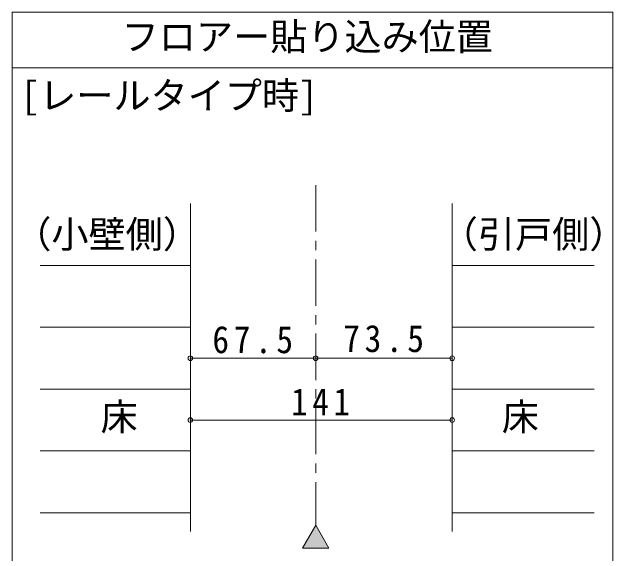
# Model space of a CAD drawing. Units: millimetres, scale not verified. Extents: x -957 to 993, y -689 to 708.
# Drawn here: x -105.9 to 217.8, y -221.3 to 70.6 of the extents above; entities that cross this region are included whole.
import ezdxf
from ezdxf.enums import TextEntityAlignment as Align

# ---------------------------------------------------------------- set-up
doc = ezdxf.new("R2010")
doc.units = ezdxf.units.MM
doc.header["$LTSCALE"] = 5
doc.header["$PDMODE"] = 32
doc.header["$PDSIZE"] = 2.5
doc.linetypes.add('CHAIN1', pattern=[8, 5, -1, 1, -1])
doc.layers.add('0-B_寸法', color=7, linetype='Continuous', lineweight=9)
doc.styles.add('ＭＳ ゴシック', font='')
doc.styles.get('ＭＳ ゴシック').set_extended_font_data('MS Gothic')

msp = doc.modelspace()

# ---------------------------------------------------------------- linework, layer by layer
at = {"layer": '0-B_寸法'}
for p, q in [((-105.907, 70.558), (-105.907, -480.081)), ((-105.907, 70.558), (217.777, 70.558)), ((217.777, -480.081), (217.777, 70.558)), ((-105.907, 40.558), (217.777, 40.558)), ((-9.853, -32.643), (-9.853, -209.15)), ((131.147, -32.643), (131.147, -209.15)), ((-9.853, -115.897), (57.647, -115.897)), ((57.647, -115.897), (131.147, -115.897)), ((-9.853, -149.198), (131.147, -149.198)), ((57.647, -205.832), (50.509, -218.194)), ((57.647, -205.832), (64.784, -218.194)), ((64.784, -218.194), (50.509, -218.194))]:
    msp.add_line(p, q, dxfattribs=at)
at = {"layer": '0-B_寸法', "linetype": 'CHAIN1'}
msp.add_line((57.647, -22.643), (57.647, -205.832), dxfattribs=at)
at = {"layer": '0-B_寸法', "color": 4}
for p, q in [((-90.753, -65.945), (-9.853, -65.945)), ((131.147, -65.945), (207.647, -65.945)), ((-9.853, -99.246), (-90.753, -99.246)), ((131.147, -99.246), (207.647, -99.246)), ((-9.853, -132.548), (-90.753, -132.548)), ((131.147, -132.548), (207.647, -132.548)), ((-9.853, -165.849), (-90.753, -165.849)), ((131.147, -165.849), (207.647, -165.849)), ((-9.853, -199.15), (-90.753, -199.15)), ((131.147, -199.15), (207.647, -199.15))]:
    msp.add_line(p, q, dxfattribs=at)
at = {"layer": '0-B_寸法'}
for p in [(-9.853, -115.897), (57.647, -115.897), (131.147, -115.897), (-9.853, -149.198), (131.147, -149.198)]:
    msp.add_point(p, dxfattribs=at)
at = {"layer": '0-B_寸法', "color": 16}
msp.add_solid([(64.784, -218.194), (57.647, -205.832), (50.509, -218.194)], dxfattribs=at)

# ---------------------------------------------------------------- texts
at = {"layer": '0-B_寸法', "style": 'ＭＳ ゴシック'}
for s, p in [('フロアー貼り込み位置', (-46.828, 45.558)), ('[レールタイプ時]', (-101.236, 13.868)), ('（小壁側）', (-104.681, -60.84)), ('（引戸側）', (125.037, -60.84)), ('床', (-58.201, -159.198)), ('床', (157.897, -159.198))]:
    msp.add_text(s, height=14.66, dxfattribs=at).set_placement(p, align=Align.BOTTOM_LEFT)
at = {"layer": '0-B_寸法', "char_height": 14.66, "attachment_point": 7, "style": 'ＭＳ ゴシック'}
for s, insert in [('\\T1.28;\\W0.9;67.5', (2.022, -113.397)), ('\\T1.28;\\W0.9;73.5', (72.522, -112.806)), ('\\T1.27;\\W0.9;141', (44.397, -146.698))]:
    msp.add_mtext(s, dxfattribs=dict(at, insert=insert))

doc.saveas('drawing.dxf')
